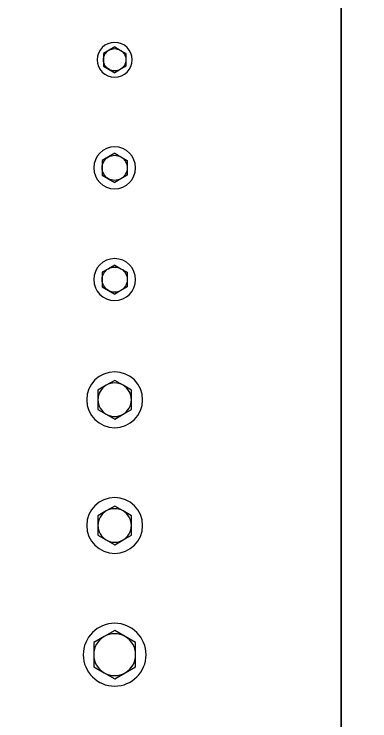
# Model space of a CAD drawing. Header units: millimetres. Extents: x 296 to 4896, y 152 to 3333.
# Drawn here: x 1662 to 1916, y 1222 to 1727 of the extents above; entities that cross this region are included whole.
import ezdxf

# ---------------------------------------------------------------- set-up
doc = ezdxf.new("R2010")
doc.units = ezdxf.units.MM
doc.linetypes.add('DASHED', pattern=[0.25, 0.15625, -0.09375])
doc.layers.add('1', color=1, linetype='DASHED')

# ---------------------------------------------------------------- blocks, each defined once
blk = doc.blocks.new('HSL-3 M10-40 front')
at = {"layer": '1', "color": 30, "linetype": 'Continuous'}
for p, q in [((-4, 6.93), (-8, 4.62)), ((0, 9.24), (-4, 6.93)), ((0, 9.24), (4, 6.93)), ((4, 6.93), (8, 4.62)), ((-8, 4.62), (-8, 0)), ((-8, 0), (-8, -4.62)), ((8, 4.62), (8, 0)), ((8, 0), (8, -4.62)), ((-8, -4.62), (-4, -6.93)), ((8, -4.62), (4, -6.93)), ((-4, -6.93), (0, -9.24)), ((4, -6.93), (0, -9.24))]:
    blk.add_line(p, q, dxfattribs=at)
at = {"layer": '1', "color": 3, "linetype": 'Continuous', "extrusion": (0, 0, -1)}
blk.add_circle((0, 0), 12.5, dxfattribs=at)
at = {"layer": '1', "color": 30, "linetype": 'Continuous', "extrusion": (0, 0, -1)}
for start, end in [(0, 60), (60, 120), (120, 180), (180, 240), (300, 0), (240, 300)]:
    blk.add_arc((0, 0), 8, start, end, dxfattribs=at)
blk = doc.blocks.new('HSL-3 M12-25 front')
at = {"layer": '1', "color": 30, "linetype": 'Continuous'}
for p, q in [((0, 10.39), (-4.5, 7.79)), ((0, 10.39), (4.5, 7.79)), ((-4.5, 7.79), (-9, 5.2)), ((-9, 5.2), (-9, 0)), ((4.5, 7.79), (9, 5.2)), ((9, 5.2), (9, 0)), ((-9, 0), (-9, -5.2)), ((9, 0), (9, -5.2)), ((-9, -5.2), (-4.5, -7.79)), ((-4.5, -7.79), (0, -10.39)), ((4.5, -7.79), (0, -10.39)), ((9, -5.2), (4.5, -7.79))]:
    blk.add_line(p, q, dxfattribs=at)
at = {"layer": '1', "color": 3, "linetype": 'Continuous', "extrusion": (0, 0, -1)}
blk.add_circle((0, 0), 15, dxfattribs=at)
at = {"layer": '1', "color": 30, "linetype": 'Continuous', "extrusion": (0, 0, -1)}
for start, end in [(0, 60), (60, 120), (120, 180), (180, 240), (300, 0), (240, 300)]:
    blk.add_arc((0, 0), 9, start, end, dxfattribs=at)
blk = doc.blocks.new('HSL-3 M12-50 front')
at = {"layer": '1', "color": 30, "linetype": 'Continuous'}
for p, q in [((0, 10.39), (-4.5, 7.79)), ((0, 10.39), (4.5, 7.79)), ((-4.5, 7.79), (-9, 5.2)), ((-9, 5.2), (-9, 0)), ((4.5, 7.79), (9, 5.2)), ((9, 5.2), (9, 0)), ((-9, 0), (-9, -5.2)), ((9, 0), (9, -5.2)), ((-9, -5.2), (-4.5, -7.79)), ((-4.5, -7.79), (0, -10.39)), ((4.5, -7.79), (0, -10.39)), ((9, -5.2), (4.5, -7.79))]:
    blk.add_line(p, q, dxfattribs=at)
at = {"layer": '1', "color": 3, "linetype": 'Continuous', "extrusion": (0, 0, -1)}
blk.add_circle((0, 0), 15, dxfattribs=at)
at = {"layer": '1', "color": 30, "linetype": 'Continuous', "extrusion": (0, 0, -1)}
for start, end in [(0, 60), (60, 120), (120, 180), (180, 240), (300, 0), (240, 300)]:
    blk.add_arc((0, 0), 9, start, end, dxfattribs=at)
blk = doc.blocks.new('HSL-3 M16-25 front')
at = {"layer": '1', "color": 3, "linetype": 'Continuous'}
for p, q in [((-6, 10.39), (-12, 6.93)), ((0, 13.86), (-6, 10.39)), ((6, 10.39), (0, 13.86)), ((12, 6.93), (6, 10.39)), ((-12, 6.93), (-12, 0)), ((12, 0), (12, 6.93)), ((-12, 0), (-12, -6.93)), ((12, -6.93), (12, 0)), ((-12, -6.93), (-6, -10.39)), ((6, -10.39), (12, -6.93)), ((-6, -10.39), (0, -13.86)), ((0, -13.86), (6, -10.39))]:
    blk.add_line(p, q, dxfattribs=at)
at = {"layer": '1', "color": 3, "linetype": 'Continuous', "extrusion": (0, 0, -1)}
blk.add_circle((0, 0), 20, dxfattribs=at)
at = {"layer": '1', "color": 3, "linetype": 'Continuous'}
for start, end in [(120, 180), (60, 120), (0, 60), (180, 240), (300, 0), (240, 300)]:
    blk.add_arc((0, 0), 12, start, end, dxfattribs=at)
blk = doc.blocks.new('HSL-3 M16-50 front')
at = {"layer": '1', "color": 3, "linetype": 'Continuous'}
for p, q in [((-6, 10.39), (-12, 6.93)), ((0, 13.86), (-6, 10.39)), ((6, 10.39), (0, 13.86)), ((12, 6.93), (6, 10.39)), ((-12, 6.93), (-12, 0)), ((12, 0), (12, 6.93)), ((-12, 0), (-12, -6.93)), ((12, -6.93), (12, 0)), ((-12, -6.93), (-6, -10.39)), ((6, -10.39), (12, -6.93)), ((-6, -10.39), (0, -13.86)), ((0, -13.86), (6, -10.39))]:
    blk.add_line(p, q, dxfattribs=at)
at = {"layer": '1', "color": 3, "linetype": 'Continuous', "extrusion": (0, 0, -1)}
blk.add_circle((0, 0), 20, dxfattribs=at)
at = {"layer": '1', "color": 3, "linetype": 'Continuous'}
for start, end in [(120, 180), (60, 120), (0, 60), (180, 240), (300, 0), (240, 300)]:
    blk.add_arc((0, 0), 12, start, end, dxfattribs=at)
blk = doc.blocks.new('HSL-3 M20-30 front')
at = {"layer": '1', "color": 3, "linetype": 'Continuous'}
for p, q in [((0, 17.32), (-7.5, 12.99)), ((7.5, 12.99), (0, 17.32)), ((-7.5, 12.99), (-15, 8.66)), ((15, 8.66), (7.5, 12.99)), ((-15, 8.66), (-15, 0)), ((15, 0), (15, 8.66)), ((-15, 0), (-15, -8.66)), ((15, -8.66), (15, 0)), ((-15, -8.66), (-7.5, -12.99)), ((7.5, -12.99), (15, -8.66)), ((-7.5, -12.99), (0, -17.32)), ((0, -17.32), (7.5, -12.99))]:
    blk.add_line(p, q, dxfattribs=at)
at = {"layer": '1', "color": 3, "linetype": 'Continuous', "extrusion": (0, 0, -1)}
blk.add_circle((0, 0), 22.5, dxfattribs=at)
at = {"layer": '1', "color": 3, "linetype": 'Continuous'}
for start, end in [(120, 180), (60, 120), (0, 60), (180, 240), (300, 0), (240, 300)]:
    blk.add_arc((0, 0), 15, start, end, dxfattribs=at)

msp = doc.modelspace()

# ---------------------------------------------------------------- linework, layer by layer
at = {"color": 18, "true_color": 0x000000}
for points in [[(1295.77, 151.55), (1895.77, 151.55), (1895.77, 2001.55), (1295.77, 2001.55)], [(1895.77, 151.55), (2595.77, 151.55), (2595.77, 2001.55), (1895.77, 2001.55)]]:
    msp.add_lwpolyline(points, close=True, dxfattribs=at)

# ---------------------------------------------------------------- block references
for name, p in [('HSL-3 M10-40 front', (1733.69, 1694.78)), ('HSL-3 M12-25 front', (1733.69, 1617.45)), ('HSL-3 M12-50 front', (1733.69, 1537.45)), ('HSL-3 M16-25 front', (1733.69, 1451.44)), ('HSL-3 M16-50 front', (1733.69, 1361.44)), ('HSL-3 M20-30 front', (1733.69, 1268.94))]:
    msp.add_blockref(name, p)

doc.saveas('drawing.dxf')
